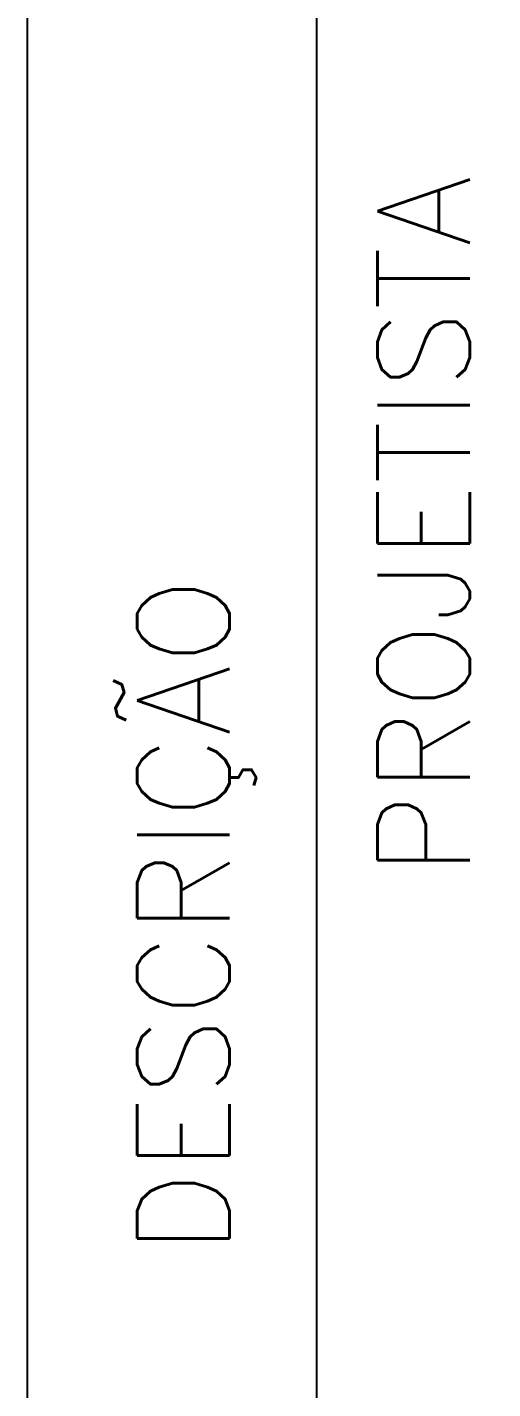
# Model space of a CAD drawing. Header units: millimetres. Extents: x -832 to 3668, y -1574 to 5296.
# Drawn here: x 2908 to 2945.8, y 4793.5 to 4904.1 of the extents above; entities that cross this region are included whole.
import ezdxf

# ---------------------------------------------------------------- set-up
doc = ezdxf.new("R2010")
doc.units = ezdxf.units.MM
doc.header["$LTSCALE"] = 50
doc.layers.add('CARIMBO', color=7, linetype='Continuous')
doc.styles.add('STYLE3', font='romans.shx')
pattern_1 = [(0, (0, 0), (0, 6.985), [5.08, -1.905]), (90, (0, 0), (-6.985, 4e-16), [5.08, -1.905])]

msp = doc.modelspace()

# ---------------------------------------------------------------- hatches: boundary and pattern name
h = msp.add_hatch()
h.set_pattern_fill('ANGLE', color=256)
h.set_pattern_definition(pattern_1)
h.paths.add_polyline_path([(2945.8, 4834.73), (2945.8, 4899.91), (2934.55, 4899.91), (2934.55, 4834.73)], flags=9)
h = msp.add_hatch()
h.set_pattern_fill('ANGLE', color=256)
h.set_pattern_definition(pattern_1)
h.paths.add_polyline_path([(2929.79, 4803.01), (2929.79, 4867.3), (2912.65, 4867.3), (2912.65, 4803.01)], flags=9)

# ---------------------------------------------------------------- linework, layer by layer
at = {"layer": 'CARIMBO', "color": 6}
for p, q in [((2907.99, 5248.14), (2907.99, 4398.14)), ((2931.49, 5248.14), (2931.49, 4398.14))]:
    msp.add_line(p, q, dxfattribs=at)

# ---------------------------------------------------------------- texts
at = {"layer": 'CARIMBO', "color": 2, "style": 'STYLE3'}
for s, p in [('PROJETISTA', (2943.93, 4835.18)), ('DESCRIÇÃO', (2924.43, 4804.44))]:
    msp.add_text(s, height=7.5, rotation=90, dxfattribs=at).set_placement(p)

doc.saveas('drawing.dxf')
